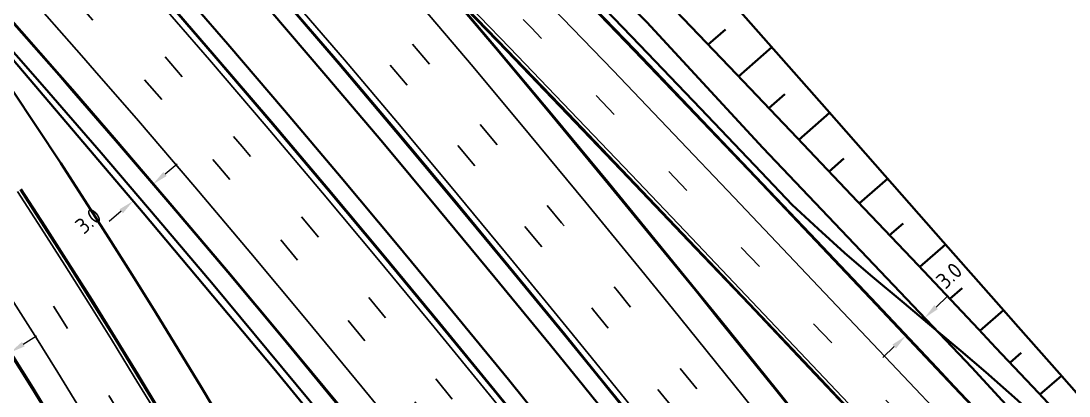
# Model space of a CAD drawing. Header units: metres. Extents: x 134219 to 139178, y 438661 to 444352.
# Drawn here: x 135099.7 to 135219.3, y 443482.8 to 443525.7 of the extents above; entities that cross this region are included whole.
import ezdxf
from ezdxf.enums import TextEntityAlignment as Align

# ---------------------------------------------------------------- set-up
doc = ezdxf.new("R2010")
doc.units = ezdxf.units.M
doc.linetypes.add('13strp', pattern=[4, 1, -3])
doc.linetypes.add('39strp', pattern=[12, 3, -9])
doc.layers.get('DEFPOINTS').update_dxf_attribs({"color": 193})
for name, color, linetype, lineweight in [('N-WE-KL-ET_LS_OV_KABEL-G', 10, 'KL-LS-OV-N', 35), ('N-WE-KL-ET_LS_OV_KABEL-M', 7, 'Continuous', 18), ('N-WE-KL-ET_LS_OV_KABEL-T25', 7, 'Continuous', 25), ('Utd-geleiderail-nw', 8, 'glm a2ee v014$0$f2m40080', 35), ('Utd-ondergr-nw', 8, '13strp', 35)]:
    doc.layers.add(name, color=color, linetype=linetype, lineweight=lineweight)
doc.layers.add('Utd-weg-nw', color=8, linetype='Continuous')
doc.styles.add('NLCS-ISO', font='NLCS-ISO.ttf')
doc.styles.add('NLCS_18', font='NLCS-ISO.ttf', dxfattribs={"height": 1.8})
doc.linetypes.add('glm a2ee v014$0$f2m40080', pattern='A,2,-1,[160,RTW.shx,S=0.5,R=0,X=0,Y=0],-1', length=4)
doc.linetypes.add('KL-LS-OV-N', pattern='A,4,-1,[103,NLCS.SHX,S=0.75,R=0,X=0,Y=0],-1,4,-1.5,["0V",Standard,S=1,R=0,X=0,Y=-0.5],-3', length=14.5)
doc.dimstyles.new('NLCS_t18_pijl_Dimension_l3_h1', dxfattribs={"dimtxt": 1.8, "dimasz": 1.8, "dimexe": 2, "dimexo": 2, "dimgap": 0.7, "dimtad": 1, "dimdec": 1, "dimzin": 0, "dimdsep": 46, "dimtxsty": 'NLCS_18', "dimcen": 2.5, "dimdle": 2, "dimclrd": 256, "dimclre": 256, "dimclrt": 256, "dimadec": 1, "dimazin": 0, "dimtfac": 1, "dimtdec": 1, "dimtofl": 0, "dimtmove": 1, "dimatfit": 0, "dimfxl": 0, "dimtolj": 1, "dimtzin": 0, "dimlwd": 18, "dimlwe": 18, "dimarcsym": 0})

# ---------------------------------------------------------------- blocks, each defined once
blk = doc.blocks.new('*D164')
at = {"layer": 'DEFPOINTS', "color": 0, "transparency": 16777216}
for p in [(135202.78, 443491.74), (135202.78, 443491.74), (135200.63, 443489.7)]:
    blk.add_point(p, dxfattribs=at)
at = {"layer": 'N-WE-KL-ET_LS_OV_KABEL-M', "linetype": 'Continuous', "lineweight": 18, "transparency": 16777216}
for p, q in [((135204.09, 443492.98), (135205.4, 443494.21)), ((135199.32, 443488.47), (135198.01, 443487.23))]:
    blk.add_line(p, q, dxfattribs=at)
at = {"layer": 'N-WE-KL-ET_LS_OV_KABEL-M', "lineweight": 18, "transparency": 16777216}
for p, q in [((135202.78, 443491.74), (135204.15, 443490.29)), ((135200.63, 443489.7), (135202, 443488.25))]:
    blk.add_line(p, q, dxfattribs=at)
at = {"layer": 'N-WE-KL-ET_LS_OV_KABEL-M', "transparency": 16777216}
for points in [[(135203.88, 443493.19), (135204.3, 443492.76), (135202.78, 443491.74)], [(135199.11, 443488.69), (135199.52, 443488.25), (135200.63, 443489.7)]]:
    blk.add_solid(points, dxfattribs=at)
at = {"layer": 'N-WE-KL-ET_LS_OV_KABEL-M', "transparency": 16777216, "insert": (135205.58, 443496.58), "char_height": 1.8, "attachment_point": 5, "rotation": 43.3608, "style": 'NLCS_18'}
blk.add_mtext('\\A1;3.0', dxfattribs=at)
blk = doc.blocks.new('*D582')
at = {"layer": 'DEFPOINTS', "color": 0, "transparency": 16777216}
for p in [(135114.77, 443507.01), (135114.77, 443507.01), (135112.51, 443505.09)]:
    blk.add_point(p, dxfattribs=at)
at = {"layer": 'N-WE-KL-ET_LS_OV_KABEL-M', "linetype": 'Continuous', "lineweight": 18, "transparency": 16777216}
for p, q in [((135116.15, 443508.18), (135117.52, 443509.34)), ((135111.14, 443503.92), (135109.77, 443502.76))]:
    blk.add_line(p, q, dxfattribs=at)
at = {"layer": 'N-WE-KL-ET_LS_OV_KABEL-M', "lineweight": 18, "transparency": 16777216}
for p, q in [((135114.77, 443507.01), (135113.48, 443508.54)), ((135112.51, 443505.09), (135111.22, 443506.61))]:
    blk.add_line(p, q, dxfattribs=at)
at = {"layer": 'N-WE-KL-ET_LS_OV_KABEL-M', "transparency": 16777216}
for points in [[(135115.95, 443508.41), (135116.34, 443507.95), (135114.77, 443507.01)], [(135110.95, 443504.15), (135111.34, 443503.69), (135112.51, 443505.09)]]:
    blk.add_solid(points, dxfattribs=at)
at = {"layer": 'N-WE-KL-ET_LS_OV_KABEL-M', "transparency": 16777216, "insert": (135107.39, 443502.83), "char_height": 1.8, "attachment_point": 5, "rotation": 40.3755, "style": 'NLCS_18'}
blk.add_mtext('\\A1;3.0', dxfattribs=at)
blk = doc.blocks.new('*D596')
at = {"layer": 'DEFPOINTS', "color": 0, "transparency": 16777216}
for p in [(135098.46, 443487.78), (135098.46, 443487.78), (135096.4, 443486.47)]:
    blk.add_point(p, dxfattribs=at)
at = {"layer": 'N-WE-KL-ET_LS_OV_KABEL-M', "linetype": 'Continuous', "lineweight": 18, "transparency": 16777216}
for p, q in [((135099.98, 443488.74), (135101.5, 443489.71)), ((135094.88, 443485.5), (135093.36, 443484.54))]:
    blk.add_line(p, q, dxfattribs=at)
at = {"layer": 'N-WE-KL-ET_LS_OV_KABEL-M', "lineweight": 18, "transparency": 16777216}
for p, q in [((135098.46, 443487.78), (135099.53, 443486.09)), ((135096.4, 443486.47), (135097.47, 443484.78))]:
    blk.add_line(p, q, dxfattribs=at)
at = {"layer": 'N-WE-KL-ET_LS_OV_KABEL-M', "transparency": 16777216}
for points in [[(135099.82, 443489), (135100.14, 443488.49), (135098.46, 443487.78)], [(135094.72, 443485.76), (135095.04, 443485.25), (135096.4, 443486.47)]]:
    blk.add_solid(points, dxfattribs=at)
at = {"layer": 'N-WE-KL-ET_LS_OV_KABEL-M', "transparency": 16777216, "insert": (135090.92, 443484.88), "char_height": 1.8, "attachment_point": 5, "rotation": 32.4326, "style": 'NLCS_18'}
blk.add_mtext('\\A1;2.4', dxfattribs=at)

msp = doc.modelspace()

# ---------------------------------------------------------------- linework, layer by layer
at = {"layer": 'N-WE-KL-ET_LS_OV_KABEL-G', "flags": 128}
msp.add_lwpolyline([(135137.72, 443561.06), (135145.78, 443551.18), (135171.11, 443525.5), (135184.34, 443511.16), (135208.16, 443486.08), (135226.75, 443465.82), (135245.69, 443445.65), (135260.54, 443429.78), (135270.33, 443419.03), (135273.4, 443419.46), (135275.56, 443416.11), (135315.61, 443372.98), (135324.3, 443365.55), (135329.78, 443361.21), (135339.95, 443350.76), (135352.87, 443337.28), (135358.68, 443331.25), (135366.62, 443323.69), (135376.42, 443314.55), (135387.86, 443304.35), (135402.01, 443292.44), (135415.46, 443281.65), (135429.71, 443270.85), (135443.33, 443261.3), (135463.96, 443246.92), (135473.52, 443239.23), (135479.74, 443235.11), (135525.99, 443204.28), (135528.77, 443203.14), (135530.48, 443206.52)], dxfattribs=at)
at = {"layer": 'N-WE-KL-ET_LS_OV_KABEL-G', "elevation": 3.58, "flags": 128}
msp.add_lwpolyline([(135141.83, 443469.74), (135128.54, 443485.96), (135113.64, 443503.76), (135096.2, 443524.28), (135096.19, 443524.27), (135094.56, 443525.35), (135091.34, 443523.09), (135090.4, 443520.44)], dxfattribs=at)
at = {"layer": 'Utd-geleiderail-nw', "linetype": 'Continuous', "flags": 128}
for points in [[(135094.71, 443564.49), (135101.46, 443557.09), (135108.17, 443549.65), (135114.83, 443542.16), (135121.44, 443534.63), (135122.95, 443532.89), (135128, 443527.05), (135134.5, 443519.43), (135140.97, 443511.78), (135147.39, 443504.09), (135153.76, 443496.37), (135160.1, 443488.62), (135163.87, 443483.98), (135166.41, 443480.84), (135172.69, 443473.04), (135178.93, 443465.21), (135185.15, 443457.37), (135191.35, 443449.52), (135197.53, 443441.64), (135203.69, 443433.76), (135209.84, 443425.87), (135215.98, 443417.97), (135222.11, 443410.07)], [(135223.5, 443472.3), (135219.62, 443476.41), (135216.08, 443479.88), (135213.39, 443482.35), (135209.77, 443485.55), (135206.93, 443487.97), (135204.36, 443490.13), (135200.43, 443493.41), (135196.6, 443496.64), (135193.66, 443499.19), (135190.64, 443501.9), (135187.67, 443504.66), (135184.12, 443508.4), (135177.21, 443515.66), (135170.29, 443522.9), (135163.36, 443530.13), (135156.41, 443537.35), (135149.78, 443544.22), (135149.46, 443544.56), (135148.45, 443545.62), (135142.54, 443551.8), (135135.6, 443559.04), (135131.55, 443563.25)], [(135096.87, 443552.93), (135103.55, 443545.51), (135110.18, 443538.06), (135116.77, 443530.55), (135118.27, 443528.83), (135123.29, 443523.01), (135129.78, 443515.42), (135136.22, 443507.79), (135142.62, 443500.13), (135148.97, 443492.43), (135155.3, 443484.7), (135159.05, 443480.08), (135161.59, 443476.95), (135167.85, 443469.16), (135174.08, 443461.35), (135180.29, 443453.53), (135186.48, 443445.68), (135192.65, 443437.82), (135198.8, 443429.95), (135204.95, 443422.06), (135211.08, 443414.17), (135217.21, 443406.27), (135222.7, 443399.19)]]:
    msp.add_lwpolyline(points, dxfattribs=at)
at = {"layer": 'Utd-ondergr-nw', "linetype": 'Continuous', "flags": 128}
for points in [[(135224.77, 443477.85), (135218.15, 443485.39), (135213.46, 443490.72), (135211.51, 443492.92), (135204.88, 443500.45), (135198.24, 443507.99), (135191.61, 443515.53), (135184.98, 443523.07), (135178.35, 443530.62), (135171.72, 443538.17), (135165.01, 443545.63), (135159.2, 443552.05), (135158.59, 443552.73), (135158.27, 443553.08), (135151.57, 443560.58), (135144.87, 443568.07), (135138.15, 443575.57), (135131.44, 443583.06), (135124.71, 443590.54), (135117.98, 443598.02)], [(135220.28, 443468.78), (135217.85, 443471.38), (135211, 443478.68), (135206.15, 443483.84), (135204.14, 443485.98), (135197.27, 443493.27), (135190.38, 443500.54), (135183.49, 443507.8), (135176.58, 443515.06), (135169.66, 443522.3), (135162.73, 443529.53), (135155.79, 443536.75), (135149.79, 443542.96), (135149.16, 443543.62), (135148.83, 443543.96), (135141.91, 443551.2), (135134.97, 443558.44), (135128.02, 443565.65), (135121.06, 443572.86), (135114.08, 443580.05), (135107.08, 443587.22), (135100.07, 443594.38)], [(135220.33, 443468.82), (135217.9, 443471.42), (135211.05, 443478.73), (135206.2, 443483.89), (135204.19, 443486.03), (135197.32, 443493.31), (135190.43, 443500.59), (135183.54, 443507.85), (135176.63, 443515.1), (135169.71, 443522.35), (135162.78, 443529.58), (135155.84, 443536.8), (135149.84, 443543.01), (135149.21, 443543.67), (135148.88, 443544), (135141.96, 443551.25), (135135.02, 443558.48), (135128.07, 443565.7), (135121.11, 443572.91), (135114.12, 443580.1), (135107.13, 443587.27), (135100.12, 443594.43)], [(135222.63, 443475.85), (135215.78, 443483.17), (135210.92, 443488.33), (135208.91, 443490.47), (135202.03, 443497.76), (135195.14, 443505.05), (135188.23, 443512.32), (135181.32, 443519.58), (135174.39, 443526.83), (135167.45, 443534.06), (135160.5, 443541.29), (135154.5, 443547.52), (135153.87, 443548.17), (135153.54, 443548.51), (135146.61, 443555.76), (135139.67, 443563.01), (135132.7, 443570.24), (135125.73, 443577.45), (135118.74, 443584.65), (135111.73, 443591.83)], [(135096.17, 443565.83), (135102.93, 443558.42), (135109.65, 443550.97), (135116.31, 443543.47), (135122.93, 443535.93), (135124.44, 443534.19), (135129.5, 443528.34), (135136.01, 443520.72), (135142.48, 443513.05), (135148.91, 443505.35), (135155.29, 443497.62), (135161.64, 443489.87), (135165.12, 443485.58), (135167.95, 443482.08), (135174.23, 443474.28), (135180.48, 443466.45), (135186.7, 443458.6), (135192.91, 443450.74), (135199.09, 443442.86), (135205.25, 443434.98), (135211.4, 443427.09), (135217.54, 443419.19), (135223.68, 443411.29)], [(135096.22, 443565.88), (135102.98, 443558.47), (135109.7, 443551.02), (135116.37, 443543.52), (135122.98, 443535.97), (135124.5, 443534.24), (135129.55, 443528.39), (135136.07, 443520.76), (135142.54, 443513.1), (135148.96, 443505.4), (135155.35, 443497.67), (135161.69, 443489.91), (135165.18, 443485.62), (135168.01, 443482.13), (135174.28, 443474.32), (135180.54, 443466.49), (135186.76, 443458.64), (135192.96, 443450.78), (135199.14, 443442.91), (135205.31, 443435.02), (135211.46, 443427.13), (135217.6, 443419.23), (135223.73, 443411.33)], [(135095.35, 443551.55), (135102.03, 443544.15), (135108.65, 443536.7), (135115.22, 443529.21), (135116.72, 443527.48), (135121.74, 443521.67), (135128.22, 443514.09), (135134.65, 443506.48), (135141.04, 443498.82), (135147.39, 443491.13), (135153.71, 443483.41), (135157.18, 443479.14), (135159.99, 443475.66), (135166.25, 443467.88), (135172.48, 443460.08), (135178.68, 443452.26), (135184.87, 443444.41), (135191.03, 443436.56), (135197.19, 443428.69), (135203.33, 443420.8), (135209.46, 443412.91), (135215.59, 443405.01), (135221.08, 443397.93)], [(135095.41, 443551.6), (135102.08, 443544.19), (135108.7, 443536.75), (135115.27, 443529.25), (135116.77, 443527.53), (135121.79, 443521.72), (135128.27, 443514.14), (135134.7, 443506.52), (135141.09, 443498.86), (135147.44, 443491.17), (135153.76, 443483.45), (135157.23, 443479.18), (135160.05, 443475.7), (135166.3, 443467.92), (135172.53, 443460.12), (135178.74, 443452.3), (135184.92, 443444.46), (135191.09, 443436.6), (135197.24, 443428.73), (135203.38, 443420.85), (135209.52, 443412.96), (135215.65, 443405.06), (135221.14, 443397.98)], [(135084.68, 443538.01), (135089.36, 443532.81), (135095.9, 443525.45), (135102.4, 443518.04), (135103.89, 443516.33), (135108.85, 443510.59), (135115.26, 443503.09), (135121.63, 443495.55), (135127.96, 443487.96), (135134.26, 443480.34), (135140.53, 443472.67), (135143.97, 443468.43), (135146.76, 443464.98), (135152.98, 443457.25), (135159.17, 443449.49), (135165.35, 443441.71), (135171.5, 443433.9), (135177.65, 443426.07), (135183.78, 443418.23), (135189.91, 443410.36), (135196.04, 443402.48), (135202.16, 443394.59)], [(135146.05, 443531.79), (135147.31, 443530.31), (135153.84, 443522.58), (135160.31, 443514.82), (135166.74, 443507.03), (135173.13, 443499.22), (135176.64, 443494.91), (135179.48, 443491.39), (135185.8, 443483.54), (135192.08, 443475.67), (135198.33, 443467.79), (135204.55, 443459.9), (135210.75, 443452), (135216.93, 443444.1), (135223.1, 443436.19), (135229.25, 443428.28), (135235.39, 443420.37), (135240.88, 443413.29), (135241.52, 443412.47), (135247.64, 443404.56), (135253.77, 443396.66), (135259.9, 443388.76), (135263.89, 443383.62)], [(135271.72, 443397.56), (135271.24, 443398.09), (135264.5, 443405.48), (135257.76, 443412.86), (135251, 443420.23), (135244.24, 443427.59), (135243.59, 443428.3), (135237.46, 443434.94), (135230.67, 443442.28), (135223.86, 443449.61), (135217.05, 443456.93), (135212.65, 443461.64), (135210.22, 443464.23), (135203.38, 443471.53), (135198.54, 443476.68), (135196.53, 443478.81), (135189.67, 443486.09), (135182.8, 443493.35), (135175.91, 443500.6), (135169.02, 443507.84), (135162.11, 443515.07), (135155.19, 443522.29), (135148.26, 443529.5), (135146.05, 443531.79)], [(135271.68, 443397.49), (135271.19, 443398.04), (135264.45, 443405.43), (135257.71, 443412.81), (135250.95, 443420.19), (135244.19, 443427.55), (135237.41, 443434.9), (135230.61, 443442.24), (135223.81, 443449.56), (135217, 443456.88), (135212.6, 443461.59), (135210.17, 443464.19), (135203.33, 443471.48), (135198.49, 443476.63), (135196.48, 443478.77), (135189.62, 443486.04), (135182.75, 443493.3), (135175.86, 443500.55), (135168.97, 443507.79), (135162.06, 443515.02), (135155.14, 443522.24), (135148.21, 443529.45), (135147.56, 443530.13)], [(135147.56, 443530.13), (135153.89, 443522.62), (135160.37, 443514.87), (135166.8, 443507.08), (135173.19, 443499.27), (135176.69, 443494.95), (135179.54, 443491.44), (135185.85, 443483.59), (135192.13, 443475.72), (135198.38, 443467.84), (135204.61, 443459.95), (135210.81, 443452.05), (135216.99, 443444.14), (135223.15, 443436.23), (135229.3, 443428.32), (135235.44, 443420.41), (135240.93, 443413.33), (135241.57, 443412.51), (135247.7, 443404.61), (135253.83, 443396.7), (135259.96, 443388.8), (135263.93, 443383.68)], [(135097.54, 443526.89), (135104.05, 443519.47), (135105.53, 443517.76), (135110.5, 443512.01), (135116.92, 443504.5), (135123.3, 443496.95), (135129.64, 443489.35), (135135.94, 443481.72), (135142.22, 443474.05), (135145.66, 443469.81), (135148.46, 443466.35), (135154.68, 443458.61), (135160.88, 443450.85), (135167.06, 443443.06), (135173.22, 443435.25), (135179.37, 443427.42), (135185.5, 443419.57), (135191.63, 443411.7), (135197.76, 443403.82), (135203.88, 443395.93)], [(135097.59, 443526.94), (135104.1, 443519.52), (135105.58, 443517.81), (135110.56, 443512.06), (135116.97, 443504.55), (135123.35, 443496.99), (135129.69, 443489.4), (135136, 443481.76), (135142.27, 443474.09), (135145.72, 443469.85), (135148.52, 443466.39), (135154.74, 443458.66), (135160.93, 443450.89), (135167.11, 443443.11), (135173.27, 443435.29), (135179.42, 443427.46), (135185.56, 443419.61), (135191.69, 443411.74), (135197.81, 443403.86), (135203.94, 443395.97)], [(135180.07, 443524.69), (135178.09, 443522.95)], [(135185.34, 443522.66), (135181.55, 443519.33)], [(135098.69, 443517.8), (135101.48, 443513.61), (135104.24, 443509.4), (135106.98, 443505.17), (135109.7, 443500.93), (135112.39, 443496.67), (135115.05, 443492.39), (135117.68, 443488.1), (135120.29, 443483.79), (135122.87, 443479.46), (135125.42, 443475.12), (135127.94, 443470.76), (135130.44, 443466.38), (135132.91, 443461.99), (135134.42, 443459.28), (135135.36, 443457.59), (135137.77, 443453.17), (135140.16, 443448.73), (135142.52, 443444.28), (135144.85, 443439.82), (135146.24, 443437.12)], [(135186.82, 443517.31), (135185, 443515.71)], [(135191.94, 443515.15), (135188.45, 443512.09)], [(135193.57, 443509.93), (135191.9, 443508.46)], [(135198.55, 443507.64), (135195.34, 443504.83)], [(135099.64, 443506.39), (135102.36, 443502.2), (135105.06, 443497.98), (135107.72, 443493.75), (135110.37, 443489.5), (135112.98, 443485.24), (135115.57, 443480.95), (135118.13, 443476.66), (135120.67, 443472.34), (135123.18, 443468.02), (135125.66, 443463.67), (135128.11, 443459.31), (135129.61, 443456.62), (135130.54, 443454.94), (135132.94, 443450.55), (135135.31, 443446.14), (135137.65, 443441.72), (135139.97, 443437.29), (135141.35, 443434.61)], [(135099.7, 443506.43), (135102.42, 443502.23), (135105.11, 443498.02), (135107.78, 443493.79), (135110.43, 443489.54), (135113.04, 443485.27), (135115.63, 443480.99), (135118.19, 443476.69), (135120.73, 443472.38), (135123.24, 443468.05), (135125.72, 443463.71), (135128.17, 443459.34), (135129.67, 443456.65), (135130.6, 443454.97), (135133, 443450.58), (135135.37, 443446.17), (135137.72, 443441.75), (135140.03, 443437.32), (135141.41, 443434.64)], [(135200.32, 443502.54), (135198.79, 443501.19)], [(135205.15, 443500.14), (135202.22, 443497.56)], [(135207.06, 443495.15), (135205.66, 443493.92)], [(135211.77, 443492.64), (135209.09, 443490.28)], [(135098.38, 443487.9), (135100.99, 443483.71), (135103.57, 443479.5), (135106.12, 443475.28), (135108.65, 443471.04), (135111.15, 443466.79), (135113.62, 443462.52), (135116.07, 443458.24), (135118.49, 443453.94), (135119.97, 443451.28), (135120.89, 443449.62), (135123.25, 443445.29), (135125.59, 443440.95), (135127.9, 443436.59), (135130.19, 443432.21), (135131.55, 443429.57)], [(135098.44, 443487.94), (135101.05, 443483.75), (135103.63, 443479.54), (135106.18, 443475.32), (135108.71, 443471.08), (135111.21, 443466.82), (135113.69, 443462.56), (135116.13, 443458.27), (135118.55, 443453.97), (135120.03, 443451.31), (135120.95, 443449.65), (135123.31, 443445.32), (135125.65, 443440.98), (135127.96, 443436.62), (135130.25, 443432.25), (135131.61, 443429.61)], [(135213.79, 443487.76), (135212.52, 443486.64)], [(135218.38, 443485.13), (135215.94, 443482.99)]]:
    msp.add_lwpolyline(points, dxfattribs=at)
at = {"layer": 'Utd-weg-nw', "linetype": '39strp', "flags": 128}
for points in [[(134972.86, 443666.56), (134978.73, 443661.26), (134979.34, 443660.7), (134986.71, 443654), (134994.05, 443647.27), (135001.34, 443640.5), (135008.61, 443633.7), (135015.83, 443626.86), (135023, 443619.98), (135027.18, 443615.94), (135030.13, 443613.06), (135037.21, 443606.09), (135044.25, 443599.07), (135051.24, 443592.01), (135056.17, 443586.97), (135058.18, 443584.9), (135065.07, 443577.74), (135071.92, 443570.54), (135078.72, 443563.29), (135085.47, 443556), (135092.17, 443548.66), (135098.82, 443541.28), (135105.42, 443533.85), (135111.98, 443526.38), (135113.47, 443524.66), (135118.48, 443518.87), (135124.94, 443511.31), (135131.35, 443503.71), (135137.73, 443496.07), (135144.07, 443488.4), (135150.37, 443480.69), (135153.84, 443476.43), (135156.65, 443472.96), (135162.89, 443465.19), (135169.11, 443457.4), (135175.31, 443449.59), (135181.49, 443441.76), (135187.65, 443433.91), (135193.8, 443426.04), (135199.94, 443418.16), (135206.07, 443410.27), (135212.2, 443402.38), (135217.69, 443395.3), (135218.32, 443394.48), (135224.45, 443386.58), (135230.58, 443378.67), (135236.71, 443370.77), (135242.84, 443362.87), (135245.24, 443359.77), (135248.97, 443354.97), (135250.43, 443353.08)], [(134970.52, 443663.95), (134976.38, 443658.67), (134976.99, 443658.11), (134984.35, 443651.42), (134991.67, 443644.69), (134998.96, 443637.94), (135006.21, 443631.15), (135013.41, 443624.33), (135020.57, 443617.46), (135024.74, 443613.43), (135027.68, 443610.56), (135034.75, 443603.6), (135041.77, 443596.6), (135048.74, 443589.56), (135053.67, 443584.52), (135055.67, 443582.46), (135062.55, 443575.32), (135069.38, 443568.14), (135076.16, 443560.91), (135082.89, 443553.63), (135089.58, 443546.31), (135096.21, 443538.95), (135102.8, 443531.54), (135109.34, 443524.08), (135110.83, 443522.37), (135115.83, 443516.59), (135122.27, 443509.05), (135128.67, 443501.46), (135135.04, 443493.84), (135141.36, 443486.18), (135147.66, 443478.48), (135151.12, 443474.23), (135153.92, 443470.76), (135160.16, 443463), (135166.37, 443455.22), (135172.56, 443447.42), (135178.74, 443439.59), (135184.89, 443431.75), (135191.04, 443423.89), (135197.17, 443416.01), (135203.3, 443408.13), (135209.43, 443400.23), (135214.92, 443393.15), (135215.56, 443392.33), (135221.69, 443384.43), (135227.81, 443376.53), (135233.94, 443368.63), (135240.07, 443360.73), (135242.48, 443357.62), (135246.2, 443352.82), (135249.04, 443349.16)], [(134965.23, 443658.27), (134965.36, 443658.14), (134968.41, 443655.31), (134972.07, 443651.88), (134975.72, 443648.43), (134979.34, 443644.96), (134982.96, 443641.48), (134986.55, 443637.97), (134990.12, 443634.45), (134993.68, 443630.9), (134994.9, 443629.67), (134997.82, 443626.71), (135000.72, 443623.74), (135002.39, 443622.02), (135003.45, 443620.91), (135006.89, 443617.31), (135010.31, 443613.69), (135013.7, 443610.05), (135017.07, 443606.39), (135020.42, 443602.7), (135023.74, 443599), (135027.05, 443595.27), (135030.32, 443591.52), (135033.58, 443587.76), (135036.81, 443583.97), (135040.02, 443580.16), (135043.2, 443576.34), (135046.36, 443572.49), (135049.5, 443568.62), (135052.61, 443564.74), (135055.69, 443560.83), (135058.76, 443556.91), (135061.79, 443552.96), (135062.45, 443552.11), (135064.81, 443549), (135067.8, 443545.02), (135070.76, 443541.02), (135073.7, 443537), (135076.61, 443532.96), (135079.5, 443528.91), (135082.36, 443524.84), (135085.2, 443520.75), (135088.01, 443516.64), (135090.8, 443512.51), (135093.56, 443508.37), (135096.29, 443504.21), (135099, 443500.03), (135101.68, 443495.84), (135104.33, 443491.63), (135106.96, 443487.4), (135109.57, 443483.16), (135112.14, 443478.9), (135114.69, 443474.62), (135117.21, 443470.33), (135119.71, 443466.02), (135122.18, 443461.7), (135124.62, 443457.36), (135126.11, 443454.68), (135127.03, 443453.01), (135129.42, 443448.64), (135131.78, 443444.25), (135134.11, 443439.86), (135136.42, 443435.44), (135137.79, 443432.78)], [(135273.76, 443400.88), (135267.28, 443408.01), (135260.53, 443415.39), (135253.77, 443422.77), (135247, 443430.13), (135246.35, 443430.84), (135240.21, 443437.49), (135233.42, 443444.83), (135226.61, 443452.16), (135219.79, 443459.49), (135215.39, 443464.2), (135212.96, 443466.8), (135206.12, 443474.1), (135201.27, 443479.25), (135199.26, 443481.39), (135192.4, 443488.66), (135185.52, 443495.93), (135178.63, 443503.19), (135171.73, 443510.43), (135164.82, 443517.67), (135157.9, 443524.89), (135150.96, 443532.1), (135144.97, 443538.31), (135144.34, 443538.96), (135144.01, 443539.3), (135137.08, 443546.51), (135130.13, 443553.71), (135123.16, 443560.9), (135116.18, 443568.07), (135109.18, 443575.22), (135102.17, 443582.36), (135095.14, 443589.49), (135093.79, 443590.86)], [(135088.44, 443585.67), (135095.11, 443578.56), (135101.96, 443571.16), (135108.76, 443563.71), (135115.51, 443556.22), (135122.21, 443548.68), (135128.87, 443541.1), (135130.38, 443539.35), (135135.47, 443533.47), (135142.01, 443525.81), (135148.51, 443518.11), (135154.96, 443510.38), (135161.37, 443502.62), (135167.74, 443494.84), (135171.24, 443490.53), (135174.07, 443487.03), (135180.37, 443479.2), (135186.64, 443471.35), (135192.88, 443463.48), (135199.09, 443455.61), (135205.28, 443447.72), (135211.46, 443439.82), (135217.61, 443431.92), (135223.76, 443424.01), (135229.89, 443416.11), (135235.39, 443409.03), (135236.02, 443408.21), (135242.15, 443400.3), (135248.28, 443392.4), (135254.41, 443384.5), (135260.43, 443376.73)], [(135085.9, 443583.27), (135092.55, 443576.18), (135099.38, 443568.79), (135106.17, 443561.36), (135112.9, 443553.88), (135119.59, 443546.36), (135126.23, 443538.8), (135127.74, 443537.06), (135132.81, 443531.19), (135139.35, 443523.54), (135145.83, 443515.86), (135152.27, 443508.15), (135158.67, 443500.4), (135165.03, 443492.63), (135168.52, 443488.33), (135171.35, 443484.83), (135177.64, 443477.01), (135183.9, 443469.17), (135190.13, 443461.31), (135196.34, 443453.44), (135202.53, 443445.56), (135208.7, 443437.67), (135214.85, 443429.77), (135220.99, 443421.87), (135227.13, 443413.96), (135232.62, 443406.88), (135233.26, 443406.06), (135239.39, 443398.16), (135245.52, 443390.26), (135251.64, 443382.35), (135257.77, 443374.45), (135258.75, 443373.19)]]:
    msp.add_lwpolyline(points, dxfattribs=at)
at = {"layer": 'Utd-weg-nw', "linetype": 'Continuous', "flags": 128}
for points in [[(135222.24, 443461.77), (135217.83, 443466.49), (135215.41, 443469.09), (135208.56, 443476.39), (135203.71, 443481.55), (135201.7, 443483.68), (135194.83, 443490.96), (135187.95, 443498.24), (135181.06, 443505.5), (135174.16, 443512.74), (135167.24, 443519.98), (135160.31, 443527.21), (135153.37, 443534.42), (135147.38, 443540.64), (135146.75, 443541.29), (135146.42, 443541.63), (135139.51, 443548.87), (135132.58, 443556.1), (135125.63, 443563.31), (135118.67, 443570.51), (135111.69, 443577.7), (135104.7, 443584.87), (135097.69, 443592.02)], [(135091.06, 443588.14), (135097.74, 443581.02), (135104.61, 443573.6), (135111.43, 443566.13), (135118.19, 443558.62), (135124.91, 443551.06), (135131.58, 443543.46), (135133.1, 443541.71), (135138.19, 443535.82), (135144.76, 443528.14), (135151.27, 443520.43), (135157.73, 443512.68), (135164.15, 443504.91), (135170.53, 443497.11), (135174.04, 443492.8), (135176.88, 443489.29), (135183.18, 443481.45), (135189.46, 443473.59), (135195.7, 443465.72), (135201.92, 443457.83), (135208.12, 443449.94), (135214.29, 443442.04), (135220.45, 443434.13)], [(135224.16, 443449.88), (135217.34, 443457.2), (135212.94, 443461.91), (135210.51, 443464.51), (135203.68, 443471.8), (135198.83, 443476.96), (135196.82, 443479.09), (135189.96, 443486.36), (135183.09, 443493.63), (135176.2, 443500.88), (135169.31, 443508.12), (135162.4, 443515.35), (135155.48, 443522.57), (135148.55, 443529.78), (135142.56, 443535.98), (135141.93, 443536.64), (135141.6, 443536.97), (135134.65, 443544.16), (135127.68, 443551.33), (135120.69, 443558.48), (135113.69, 443565.62), (135106.67, 443572.75), (135099.64, 443579.86)], [(135096.73, 443566.35), (135103.5, 443558.94), (135110.22, 443551.48), (135116.89, 443543.98), (135123.51, 443536.43), (135125.02, 443534.7), (135130.08, 443528.84), (135136.6, 443521.21), (135143.07, 443513.55), (135149.5, 443505.85), (135155.89, 443498.11), (135162.24, 443490.35), (135165.72, 443486.06), (135168.55, 443482.57), (135174.83, 443474.76), (135181.08, 443466.93), (135187.31, 443459.08), (135193.51, 443451.22), (135199.69, 443443.34), (135205.86, 443435.45), (135212.01, 443427.56), (135218.15, 443419.66), (135224.28, 443411.76)], [(135094.84, 443551.08), (135101.5, 443543.68), (135108.12, 443536.24), (135114.69, 443528.75), (135116.19, 443527.02), (135121.21, 443521.22), (135127.68, 443513.64), (135134.11, 443506.03), (135140.5, 443498.37), (135146.85, 443490.68), (135153.16, 443482.97), (135156.63, 443478.7), (135159.45, 443475.22), (135165.7, 443467.44), (135171.93, 443459.64), (135178.13, 443451.82), (135184.32, 443443.98), (135190.48, 443436.12), (135196.63, 443428.25), (135202.78, 443420.37), (135208.91, 443412.48), (135215.04, 443404.59), (135220.53, 443397.51)], [(135093.53, 443536.54), (135100.1, 443529.15), (135106.62, 443521.72), (135108.11, 443520.01), (135113.1, 443514.24), (135119.53, 443506.71), (135125.92, 443499.15), (135132.27, 443491.54), (135138.58, 443483.89), (135144.87, 443476.21), (135148.32, 443471.96), (135151.12, 443468.49), (135157.35, 443460.75), (135163.55, 443452.98), (135169.74, 443445.18), (135175.91, 443437.37), (135182.06, 443429.53), (135188.2, 443421.67), (135194.33, 443413.8), (135200.46, 443405.92), (135206.59, 443398.03)], [(135099.3, 443506.18), (135102.02, 443501.98), (135104.72, 443497.77), (135107.39, 443493.54), (135110.03, 443489.29), (135112.64, 443485.03), (135115.23, 443480.75), (135117.79, 443476.45), (135120.32, 443472.14), (135122.83, 443467.82), (135125.31, 443463.47), (135127.76, 443459.12), (135129.26, 443456.42), (135130.19, 443454.74), (135132.59, 443450.35), (135134.96, 443445.95), (135137.3, 443441.53), (135139.62, 443437.1), (135141, 443434.43)], [(135098.64, 443493.91), (135101.28, 443489.72), (135103.9, 443485.51), (135106.49, 443481.28), (135109.06, 443477.04), (135111.59, 443472.79), (135114.1, 443468.51), (135116.59, 443464.23), (135119.05, 443459.92), (135121.48, 443455.6), (135122.96, 443452.93), (135123.88, 443451.27), (135126.26, 443446.92), (135128.61, 443442.56), (135130.93, 443438.18), (135133.22, 443433.79), (135134.59, 443431.14)]]:
    msp.add_lwpolyline(points, dxfattribs=at)

# ---------------------------------------------------------------- texts
at = {"layer": 'N-WE-KL-ET_LS_OV_KABEL-T25', "style": 'NLCS-ISO'}
msp.add_text('RWS VO-YMvKas 4x2,5mm² (DS)', height=2.5, rotation=306.066, dxfattribs=at).set_placement((135200.27, 443562.69), align=Align.MIDDLE_LEFT)

# ---------------------------------------------------------------- dimensions: what is measured, and where the dimension line sits
at = {"layer": 'N-WE-KL-ET_LS_OV_KABEL-M'}
for base, p1, p2, angle, picture, middle in [((135114.77, 443507.01), (135112.51, 443505.09), (135114.77, 443507.01), 40.3755, '*D582', (135108.43, 443501.61)), ((135202.78, 443491.74), (135200.63, 443489.7), (135202.78, 443491.74), 43.3608, '*D164', (135206.68, 443495.42)), ((135098.46, 443487.78), (135096.4, 443486.47), (135098.46, 443487.78), 32.4326, '*D596', (135091.78, 443483.53))]:
    dim = msp.add_linear_dim(base=base, p1=p1, p2=p2, angle=angle, dimstyle='NLCS_t18_pijl_Dimension_l3_h1', dxfattribs=at)
    dim.commit()
    dim.dimension.update_dxf_attribs({"geometry": picture, "text_midpoint": middle, "dimtype": 161})

doc.saveas('drawing.dxf')
